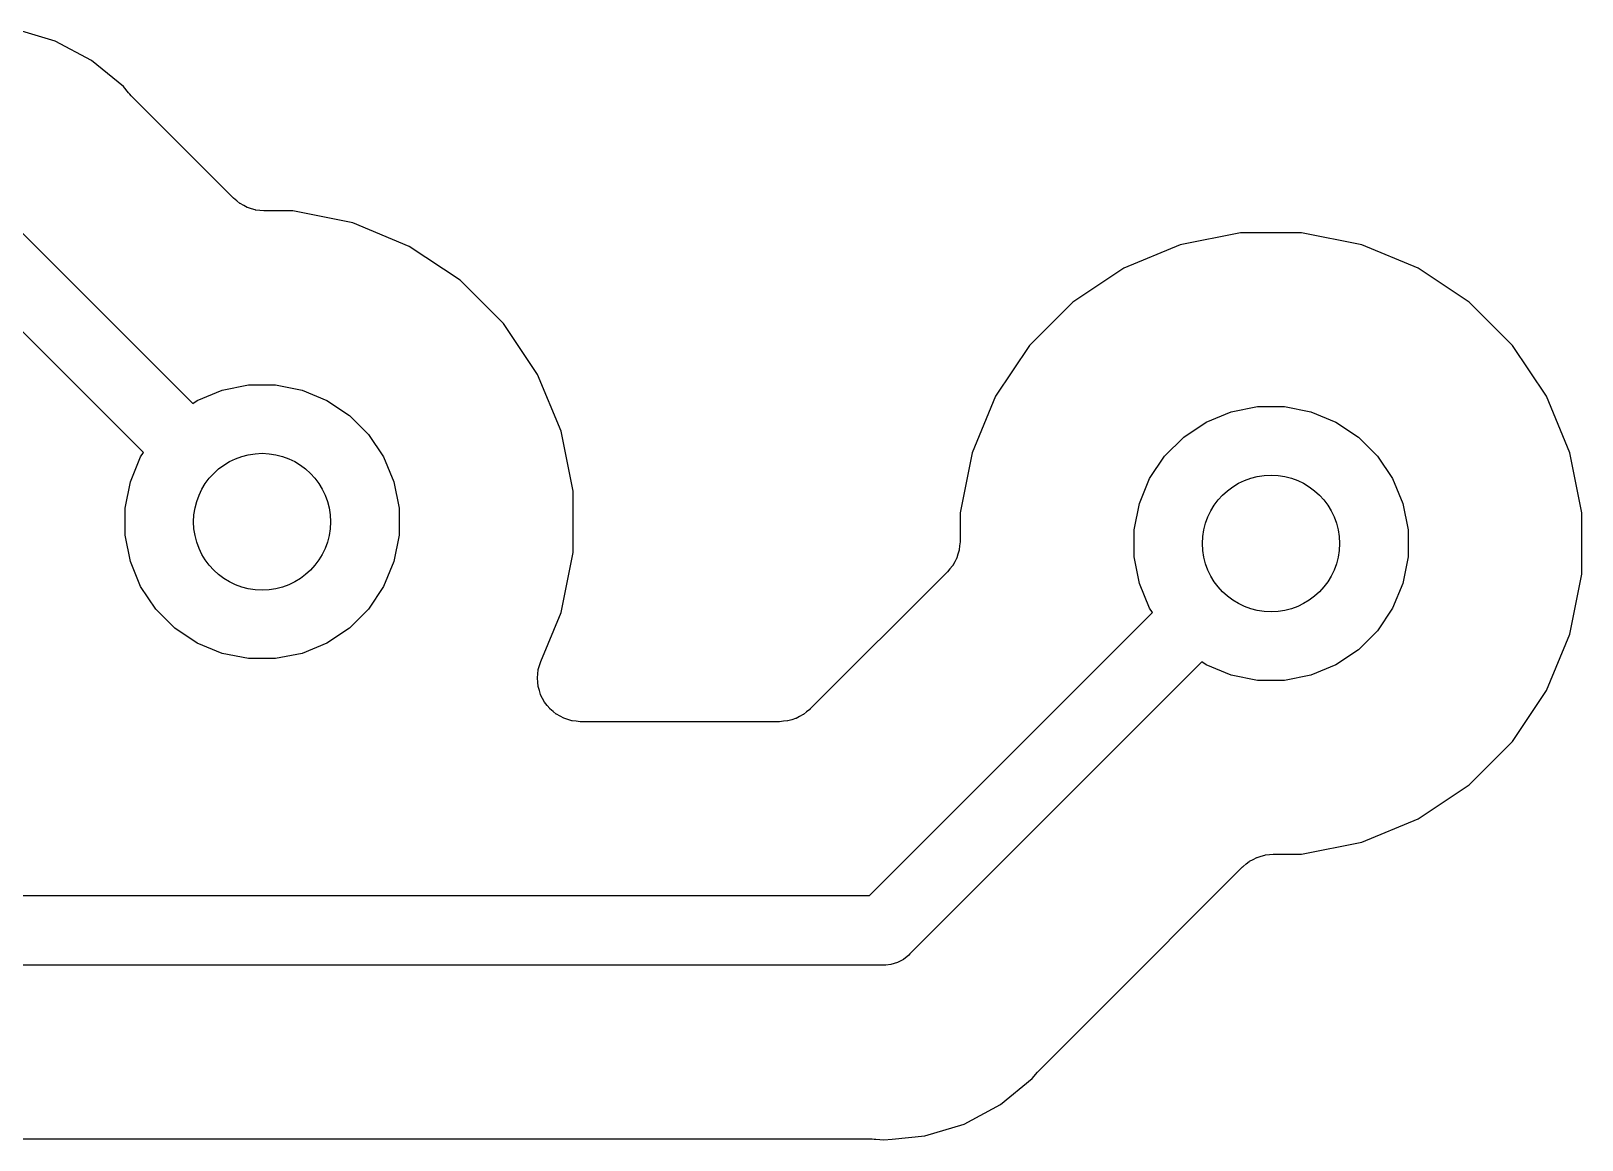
# Model space of a CAD drawing. Extents: x 1.79 to 9.66, y -5.89 to -1.5.
# Drawn here: x 3.8619 to 4.0403, y -2.2164 to -2.0888 of the extents above; entities that cross this region are included whole.
import ezdxf

# ---------------------------------------------------------------- set-up
doc = ezdxf.new("R2010")
doc.units = 0
doc.header["$MEASUREMENT"] = 0
doc.layers.add('BLACK', color=7, linetype='CONTINUOUS')

msp = doc.modelspace()

# ---------------------------------------------------------------- linework, layer by layer
at = {"layer": 'BLACK', "linetype": 'CONTINUOUS'}
for p, q in [((3.86473, -2.09002), (3.86088, -2.08885)), ((3.8689, -2.09225), (3.86473, -2.09002)), ((3.87255, -2.09525), (3.8689, -2.09225)), ((3.87315, -2.09597), (3.87255, -2.09525)), ((3.8733, -2.09612), (3.87315, -2.09597)), ((3.87343, -2.09629), (3.8733, -2.09612)), ((3.87348, -2.09634), (3.87343, -2.09629)), ((3.88523, -2.10809), (3.87348, -2.09634)), ((3.88559, -2.10838), (3.88523, -2.10809)), ((3.88594, -2.10868), (3.88559, -2.10838)), ((3.88596, -2.10869), (3.88594, -2.10868)), ((3.88598, -2.10871), (3.88596, -2.10869)), ((3.88639, -2.10893), (3.88598, -2.10871)), ((3.88679, -2.10915), (3.88639, -2.10893)), ((3.88682, -2.10916), (3.88679, -2.10915)), ((3.88684, -2.10917), (3.88682, -2.10916)), ((3.88728, -2.1093), (3.88684, -2.10917)), ((3.88772, -2.10944), (3.88728, -2.1093)), ((3.88775, -2.10945), (3.88772, -2.10944)), ((3.88778, -2.10945), (3.88775, -2.10945)), ((3.88823, -2.1095), (3.88778, -2.10945)), ((3.85847, -2.10961), (3.88054, -2.13168)), ((3.88869, -2.10955), (3.88823, -2.1095)), ((3.88875, -2.10955), (3.88869, -2.10955)), ((3.88876, -2.10955), (3.88875, -2.10955)), ((3.88875, -2.10955), (3.88875, -2.10955)), ((3.88875, -2.10955), (3.88875, -2.10955)), ((3.89202, -2.10955), (3.88876, -2.10955)), ((3.89893, -2.11093), (3.89202, -2.10955)), ((3.90543, -2.11362), (3.89893, -2.11093)), ((4.00098, -2.11205), (3.99407, -2.11343)), ((4.00802, -2.11205), (4.00098, -2.11205)), ((4.01493, -2.11343), (4.00802, -2.11205)), ((3.91129, -2.11753), (3.90543, -2.11362)), ((3.99407, -2.11343), (3.98757, -2.11612)), ((4.02143, -2.11612), (4.01493, -2.11343)), ((3.87488, -2.13734), (3.85384, -2.1163)), ((3.98757, -2.11612), (3.98171, -2.12003)), ((4.02729, -2.12003), (4.02143, -2.11612)), ((3.91627, -2.12251), (3.91129, -2.11753)), ((3.98171, -2.12003), (3.97673, -2.12501)), ((4.03227, -2.12501), (4.02729, -2.12003)), ((3.92018, -2.12837), (3.91627, -2.12251)), ((3.97673, -2.12501), (3.97282, -2.13087)), ((4.03618, -2.13087), (4.03227, -2.12501)), ((3.92287, -2.13487), (3.92018, -2.12837)), ((3.88104, -2.13134), (3.88391, -2.13016)), ((3.88391, -2.13016), (3.88695, -2.12955)), ((3.88695, -2.12955), (3.89005, -2.12955)), ((3.89005, -2.12955), (3.89309, -2.13016)), ((3.89309, -2.13016), (3.89596, -2.13134)), ((3.88054, -2.13168), (3.88104, -2.13134)), ((3.89596, -2.13134), (3.89854, -2.13307)), ((3.97282, -2.13087), (3.97013, -2.13737)), ((3.99991, -2.13266), (4.00295, -2.13205)), ((4.00295, -2.13205), (4.00605, -2.13205)), ((4.00605, -2.13205), (4.00909, -2.13266)), ((4.03887, -2.13737), (4.03618, -2.13087)), ((3.89854, -2.13307), (3.90073, -2.13526)), ((3.99446, -2.13557), (3.99704, -2.13384)), ((3.99704, -2.13384), (3.99991, -2.13266)), ((4.00909, -2.13266), (4.01196, -2.13384)), ((4.01196, -2.13384), (4.01454, -2.13557)), ((3.90073, -2.13526), (3.90246, -2.13784)), ((3.92425, -2.14178), (3.92287, -2.13487)), ((3.99227, -2.13776), (3.99446, -2.13557)), ((4.01454, -2.13557), (4.01673, -2.13776)), ((3.87336, -2.14071), (3.87454, -2.13784)), ((3.87454, -2.13784), (3.87488, -2.13734)), ((3.90246, -2.13784), (3.90364, -2.14071)), ((3.97013, -2.13737), (3.96875, -2.14428)), ((3.99054, -2.14034), (3.99227, -2.13776)), ((4.01673, -2.13776), (4.01846, -2.14034)), ((4.04025, -2.14428), (4.03887, -2.13737)), ((3.87275, -2.14375), (3.87336, -2.14071)), ((3.90364, -2.14071), (3.90425, -2.14375)), ((3.98936, -2.14321), (3.99054, -2.14034)), ((4.01846, -2.14034), (4.01964, -2.14321)), ((3.92425, -2.14882), (3.92425, -2.14178)), ((3.98875, -2.14625), (3.98936, -2.14321)), ((4.01964, -2.14321), (4.02025, -2.14625)), ((3.87275, -2.14685), (3.87275, -2.14375)), ((3.90425, -2.14375), (3.90425, -2.14685)), ((3.96875, -2.14428), (3.96875, -2.14754)), ((4.04025, -2.15132), (4.04025, -2.14428)), ((3.87336, -2.14989), (3.87275, -2.14685)), ((3.90425, -2.14685), (3.90364, -2.14989)), ((3.98875, -2.14935), (3.98875, -2.14625)), ((4.02025, -2.14625), (4.02025, -2.14935)), ((3.96864, -2.14858), (3.9685, -2.14902)), ((3.96865, -2.14855), (3.96864, -2.14858)), ((3.9687, -2.14806), (3.96865, -2.14852)), ((3.96865, -2.14852), (3.96865, -2.14855)), ((3.96875, -2.14761), (3.9687, -2.14806)), ((3.96875, -2.14754), (3.96875, -2.14755)), ((3.96875, -2.14755), (3.96875, -2.14755)), ((3.96875, -2.14755), (3.96875, -2.14755)), ((3.96875, -2.14755), (3.96875, -2.14761)), ((3.87454, -2.15276), (3.87336, -2.14989)), ((3.90364, -2.14989), (3.90246, -2.15276)), ((3.92287, -2.15573), (3.92425, -2.14882)), ((3.96788, -2.15036), (3.96758, -2.15071)), ((3.96789, -2.15034), (3.96788, -2.15036)), ((3.96791, -2.15032), (3.96789, -2.15034)), ((3.96813, -2.14991), (3.96791, -2.15032)), ((3.96835, -2.14951), (3.96813, -2.14991)), ((3.96836, -2.14948), (3.96835, -2.14951)), ((3.96837, -2.14946), (3.96836, -2.14948)), ((3.9685, -2.14902), (3.96837, -2.14946)), ((3.98936, -2.15239), (3.98875, -2.14935)), ((4.02025, -2.14935), (4.01964, -2.15239)), ((3.96729, -2.15107), (3.95152, -2.16684)), ((3.96758, -2.15071), (3.96729, -2.15107)), ((4.03887, -2.15823), (4.04025, -2.15132)), ((3.87627, -2.15534), (3.87454, -2.15276)), ((3.90246, -2.15276), (3.90073, -2.15534)), ((3.99054, -2.15526), (3.98936, -2.15239)), ((4.01964, -2.15239), (4.01846, -2.15526)), ((3.87846, -2.15753), (3.87627, -2.15534)), ((3.90073, -2.15534), (3.89854, -2.15753)), ((3.92053, -2.16139), (3.92287, -2.15573)), ((3.95834, -2.1883), (3.99088, -2.15576)), ((3.99088, -2.15576), (3.99054, -2.15526)), ((4.01846, -2.15526), (4.01673, -2.15784)), ((3.88104, -2.15926), (3.87846, -2.15753)), ((3.89854, -2.15753), (3.89596, -2.15926)), ((3.88391, -2.16044), (3.88104, -2.15926)), ((3.89596, -2.15926), (3.89309, -2.16044)), ((4.01673, -2.15784), (4.01454, -2.16003)), ((4.03618, -2.16473), (4.03887, -2.15823)), ((3.88695, -2.16105), (3.88391, -2.16044)), ((3.89005, -2.16105), (3.88695, -2.16105)), ((3.89309, -2.16044), (3.89005, -2.16105)), ((4.01454, -2.16003), (4.01196, -2.16176)), ((3.92015, -2.16327), (3.9202, -2.16279)), ((3.9202, -2.16279), (3.92025, -2.16232)), ((3.92025, -2.16229), (3.92039, -2.16184)), ((3.92025, -2.16231), (3.92025, -2.16229)), ((3.92025, -2.16232), (3.92025, -2.16231)), ((3.92039, -2.16184), (3.92053, -2.16139)), ((3.99654, -2.16142), (3.96297, -2.19499)), ((3.99704, -2.16176), (3.99654, -2.16142)), ((3.99991, -2.16294), (3.99704, -2.16176)), ((4.00295, -2.16355), (3.99991, -2.16294)), ((4.00909, -2.16294), (4.00605, -2.16355)), ((4.01196, -2.16176), (4.00909, -2.16294)), ((3.92015, -2.16328), (3.92015, -2.16327)), ((3.92015, -2.16329), (3.92015, -2.16328)), ((3.9202, -2.16377), (3.92015, -2.16329)), ((3.92024, -2.16424), (3.9202, -2.16377)), ((3.92024, -2.16425), (3.92024, -2.16424)), ((3.92024, -2.16426), (3.92024, -2.16425)), ((3.92038, -2.16472), (3.92024, -2.16426)), ((3.92051, -2.16517), (3.92038, -2.16472)), ((4.00605, -2.16355), (4.00295, -2.16355)), ((4.03227, -2.17059), (4.03618, -2.16473)), ((3.92052, -2.16518), (3.92051, -2.16517)), ((3.92052, -2.1652), (3.92052, -2.16518)), ((3.92075, -2.16562), (3.92052, -2.1652)), ((3.92097, -2.16604), (3.92075, -2.16562)), ((3.92097, -2.16605), (3.92097, -2.16604)), ((3.92098, -2.16606), (3.92097, -2.16605)), ((3.92128, -2.16643), (3.92098, -2.16606)), ((3.92158, -2.1668), (3.92128, -2.16643)), ((3.92159, -2.16681), (3.92158, -2.1668)), ((3.9216, -2.16682), (3.92159, -2.16681)), ((3.92196, -2.16712), (3.9216, -2.16682)), ((3.92232, -2.16743), (3.92196, -2.16712)), ((3.92234, -2.16743), (3.92232, -2.16743)), ((3.92235, -2.16744), (3.92234, -2.16743)), ((3.92276, -2.16767), (3.92235, -2.16744)), ((3.92318, -2.1679), (3.92276, -2.16767)), ((3.92319, -2.1679), (3.92318, -2.1679)), ((3.9232, -2.16791), (3.92319, -2.1679)), ((3.92366, -2.16805), (3.9232, -2.16791)), ((3.92411, -2.16819), (3.92366, -2.16805)), ((3.92412, -2.16819), (3.92411, -2.16819)), ((3.92414, -2.1682), (3.92412, -2.16819)), ((3.9246, -2.16825), (3.92414, -2.1682)), ((3.92508, -2.1683), (3.9246, -2.16825)), ((3.9251, -2.1683), (3.92508, -2.1683)), ((3.92511, -2.1683), (3.9251, -2.1683)), ((3.92515, -2.1683), (3.92511, -2.1683)), ((3.92511, -2.1683), (3.92511, -2.1683)), ((3.94799, -2.1683), (3.92515, -2.1683)), ((3.94845, -2.16825), (3.94799, -2.1683)), ((3.94891, -2.16821), (3.94845, -2.16825)), ((3.94893, -2.16821), (3.94891, -2.16821)), ((3.94896, -2.1682), (3.94893, -2.16821)), ((3.9494, -2.16807), (3.94896, -2.1682)), ((3.94984, -2.16794), (3.9494, -2.16807)), ((3.94987, -2.16793), (3.94984, -2.16794)), ((3.94989, -2.16792), (3.94987, -2.16793)), ((3.9503, -2.16771), (3.94989, -2.16792)), ((3.95071, -2.16749), (3.9503, -2.16771)), ((3.95073, -2.16748), (3.95071, -2.16749)), ((3.95075, -2.16746), (3.95073, -2.16748)), ((3.95111, -2.16717), (3.95075, -2.16746)), ((3.95147, -2.16688), (3.95111, -2.16717)), ((3.95151, -2.16685), (3.95147, -2.16688)), ((3.95152, -2.16684), (3.95151, -2.16685)), ((3.95151, -2.16685), (3.95151, -2.16685)), ((3.95151, -2.16685), (3.95151, -2.16685)), ((4.02729, -2.17557), (4.03227, -2.17059)), ((4.02143, -2.17948), (4.02729, -2.17557)), ((4.01493, -2.18217), (4.02143, -2.17948)), ((4.00802, -2.18355), (4.01493, -2.18217)), ((4.00202, -2.18437), (4.00204, -2.18435)), ((4.00204, -2.18435), (4.00245, -2.18414)), ((4.00245, -2.18414), (4.00286, -2.18393)), ((4.00286, -2.18393), (4.00288, -2.18392)), ((4.00288, -2.18392), (4.00291, -2.18391)), ((4.00291, -2.18391), (4.00335, -2.18378)), ((4.00335, -2.18378), (4.00379, -2.18364)), ((4.00379, -2.18364), (4.00382, -2.18364)), ((4.00382, -2.18364), (4.00384, -2.18363)), ((4.00384, -2.18363), (4.00431, -2.18359)), ((4.00431, -2.18359), (4.00476, -2.18355)), ((4.00476, -2.18355), (4.00802, -2.18355)), ((3.98435, -2.20189), (4.00123, -2.18501)), ((4.00123, -2.18501), (4.00124, -2.185)), ((4.00124, -2.185), (4.00128, -2.18496)), ((4.00124, -2.185), (4.00124, -2.185)), ((4.00124, -2.185), (4.00124, -2.185)), ((4.00128, -2.18496), (4.00164, -2.18467)), ((4.00164, -2.18467), (4.002, -2.18438)), ((4.002, -2.18438), (4.00202, -2.18437)), ((3.85766, -2.1883), (3.95834, -2.1883)), ((3.96297, -2.19499), (3.96284, -2.19514)), ((3.9598, -2.1963), (3.8562, -2.1963)), ((3.96, -2.19632), (3.9598, -2.1963)), ((3.9602, -2.1963), (3.96, -2.19632)), ((3.96078, -2.19624), (3.9602, -2.1963)), ((3.9602, -2.1963), (3.9602, -2.1963)), ((3.96154, -2.19601), (3.96078, -2.19624)), ((3.96223, -2.19564), (3.96154, -2.19601)), ((3.96284, -2.19514), (3.96223, -2.19564)), ((3.97798, -2.20826), (3.98435, -2.20189)), ((3.98435, -2.20189), (3.98435, -2.20189)), ((3.97705, -2.20935), (3.97765, -2.20863)), ((3.97765, -2.20863), (3.97769, -2.20857)), ((3.97769, -2.20857), (3.97784, -2.20843)), ((3.97784, -2.20843), (3.97798, -2.20826)), ((3.9734, -2.21235), (3.97705, -2.20935)), ((3.96923, -2.21458), (3.9734, -2.21235)), ((3.9647, -2.21595), (3.96923, -2.21458)), ((3.85742, -2.2163), (3.95858, -2.2163)), ((3.95858, -2.2163), (3.95865, -2.2163)), ((3.95865, -2.2163), (3.95886, -2.21632)), ((3.95886, -2.21632), (3.95907, -2.21632)), ((3.95907, -2.21632), (3.96, -2.21642)), ((3.96, -2.21642), (3.96093, -2.21632)), ((3.96093, -2.21632), (3.96094, -2.21632)), ((3.96094, -2.21632), (3.9647, -2.21595))]:
    msp.add_line(p, q, dxfattribs=at)
at = {"layer": 'BLACK'}
for centre in [(3.8885, -2.1453), (4.0045, -2.1478)]:
    msp.add_circle(centre, 0.00787, dxfattribs=at)

doc.saveas('drawing.dxf')
